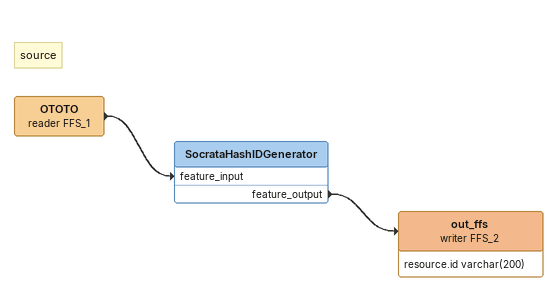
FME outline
Note: source
OTOTO (reader FFS_1)
    -> SocrataHashIDGenerator [feature_input]
SocrataHashIDGenerator
    feature_output -> out_ffs (writer FFS_2)
out_ffs (writer FFS_2)
    attributes: resource.id varchar(200)
